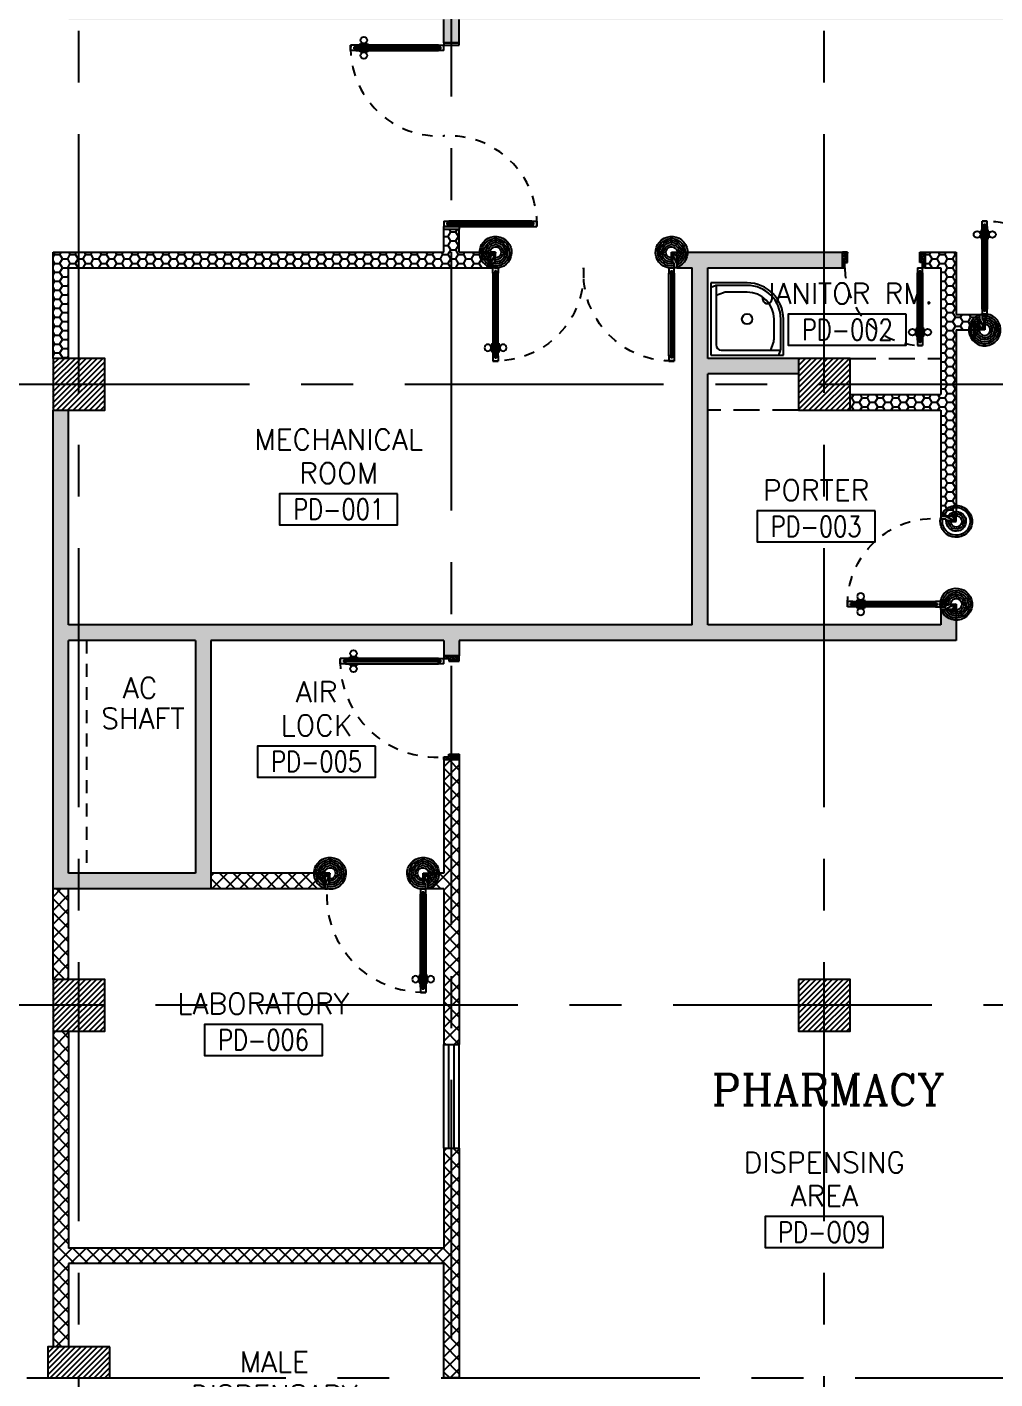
# Model space of a CAD drawing. Extents: x 417819.9 to 417911.9, y 43448 to 43539.2.
# Drawn here: x 417848.96 to 417858.31, y 43494.48 to 43507.55 of the extents above; entities that cross this region are included whole.
import ezdxf
from ezdxf.enums import TextEntityAlignment as Align

# ---------------------------------------------------------------- set-up
doc = ezdxf.new("R2010")
doc.units = 0
doc.header["$MEASUREMENT"] = 0
for name, pattern in [('CENTERX2', [4, 2.5, -0.5, 0.5, -0.5]), ('HIDDEN', [0.375, 0.25, -0.125]), ('HIDDEN2', [0.1875, 0.125, -0.0625])]:
    doc.linetypes.add(name, pattern=pattern)
doc.layers.get('0').update_dxf_attribs({"linetype": 'CONTINUOUS'})
for name, color, linetype in [('AXES', 11, 'CENTERX2'), ('COL', 2, 'CONTINUOUS'), ('DIM', 4, 'CONTINUOUS'), ('DOOR', 4, 'CONTINUOUS'), ('FIX', 3, 'CONTINUOUS'), ('HAT', 8, 'CONTINUOUS'), ('RM-BOX', 2, 'CONTINUOUS'), ('RM-NAME', 2, 'CONTINUOUS'), ('RM-NO', 2, 'CONTINUOUS'), ('SHAFT', 7, 'CONTINUOUS'), ('WALL', 2, 'CONTINUOUS'), ('WallType', 11, 'CONTINUOUS'), ('WallType2', 3, 'CONTINUOUS'), ('WIN', 7, 'CONTINUOUS')]:
    doc.layers.add(name, color=color, linetype=linetype)
doc.layers.get('DIM').off()
doc.styles.add('ROMANC', font='romanc', dxfattribs={"height": 0.1})
doc.styles.add('ROMANS', font='ROMANS.shx', dxfattribs={"width": 0.6})
pattern_1 = [(45, (0, 0), (-0.066291260736, 0.066291260736), []), (135, (0, 0), (-0.066291260736, -0.066291260736), [])]
pattern_2 = [(0, (0, 0), (0.075, 0.04330127), [0.05, -0.1]), (120, (0, 0), (-0.074999999836, 0.043301270284), [0.05, -0.1]), (60, (0, 0), (1.64e-10, 0.086602540284), [-0.1, 0.05])]

# ---------------------------------------------------------------- blocks, each defined once
blk = doc.blocks.new('RM1')
at = {"layer": 'RM-BOX'}
blk.add_lwpolyline([(570, -200), (-570, -200), (-570, -500), (570, -500)], close=True, dxfattribs=at)
at = {"layer": 'RM-NAME', "style": 'ROMANS'}
for tag, p in [('ROOMNAME1', (0, 324)), ('ROOMNAME2', (0, 0))]:
    blk.add_attdef(tag, text='', height=200, dxfattribs=at).set_placement(p, align=Align.MIDDLE)
at = {"layer": 'RM-NO', "style": 'ROMANS', "width": 0.8}
blk.add_attdef('ROOMNO', text='', height=200, dxfattribs=at).set_placement((0, -350), align=Align.MIDDLE)
blk = doc.blocks.new('*X121')
at = {"color": 0}
for p, q in [((49339, 41915), (49826, 42401)), ((49339, 41968), (49773, 42401)), ((49339, 42021), (49720, 42401)), ((49339, 42074), (49667, 42401)), ((49339, 42127), (49613, 42401)), ((49339, 42180), (49560, 42401)), ((49339, 42233), (49507, 42401)), ((49339, 42286), (49454, 42401)), ((49339, 42339), (49401, 42401)), ((49339, 42392), (49348, 42401)), ((49379, 41901), (49839, 42362)), ((49432, 41901), (49839, 42309)), ((49485, 41901), (49839, 42256)), ((49538, 41901), (49839, 42202)), ((49591, 41901), (49839, 42149)), ((49644, 41901), (49839, 42096)), ((49697, 41901), (49839, 42043)), ((49750, 41901), (49839, 41990)), ((49803, 41901), (49839, 41937))]:
    blk.add_line(p, q, dxfattribs=at)
blk = doc.blocks.new('*X118')
at = {"color": 0}
for p, q in [((49339, 47907), (49833, 48401)), ((49339, 47960), (49780, 48401)), ((49339, 48013), (49727, 48401)), ((49339, 48066), (49674, 48401)), ((49339, 48119), (49621, 48401)), ((49339, 48172), (49568, 48401)), ((49339, 48226), (49515, 48401)), ((49339, 48279), (49462, 48401)), ((49339, 48332), (49409, 48401)), ((49339, 48385), (49356, 48401)), ((49386, 47901), (49839, 48354)), ((49439, 47901), (49839, 48301)), ((49492, 47901), (49839, 48248)), ((49545, 47901), (49839, 48195)), ((49598, 47901), (49839, 48142)), ((49651, 47901), (49839, 48089)), ((49704, 47901), (49839, 48036)), ((49757, 47901), (49839, 47983)), ((49810, 47901), (49839, 47930))]:
    blk.add_line(p, q, dxfattribs=at)
blk = doc.blocks.new('COL50')
at = {"layer": 'COL'}
blk.add_lwpolyline([(-250, 250), (-250, -250), (250, -250), (250, 250)], close=True, dxfattribs=at)
blk = doc.blocks.new('A$C272A55A0')
at = {"layer": 'DOOR', "color": 0, "linetype": 'ByBlock'}
for p, q in [((0, 900), (0, 1050)), ((50, 1050), (0, 1050)), ((50, 950), (50, 1050)), ((1750, 950), (1750, 1050)), ((1750, 1050), (1800, 1050)), ((1800, 1050), (1800, 900)), ((25, 950), (50, 950)), ((25, 900), (25, 950)), ((1775, 950), (1750, 950)), ((1775, 900), (1775, 950)), ((0, 900), (25, 900)), ((75, 900), (25, 900)), ((25, 850), (25, 900)), ((42, 850), (25, 850)), ((58, 870), (42, 870)), ((42, 870), (42, 850)), ((58, 850), (58, 870)), ((75, 850), (58, 850)), ((75, 900), (75, 850)), ((1725, 900), (1775, 900)), ((1725, 900), (1725, 850)), ((1725, 850), (1742, 850)), ((1742, 870), (1758, 870)), ((1742, 850), (1742, 870)), ((1758, 870), (1758, 850)), ((1758, 850), (1775, 850)), ((1800, 900), (1775, 900)), ((1775, 850), (1775, 900)), ((1718, 160), (1709, 160)), ((1709, 95), (1709, 160)), ((1725, 173), (1718, 173)), ((1718, 173), (1718, 83)), ((1718, 95), (1718, 160)), ((1775, 173), (1782, 173)), ((1782, 173), (1782, 83)), ((1782, 160), (1791, 160)), ((1782, 95), (1782, 160)), ((1791, 95), (1791, 160)), ((25, 50), (42, 50)), ((25, 50), (25, 0)), ((25, 0), (75, 0)), ((75, 0), (25, 0)), ((42, 50), (42, 30)), ((42, 30), (58, 30)), ((58, 50), (75, 50)), ((58, 50), (58, 30)), ((75, 50), (75, 0)), ((1718, 95), (1709, 95)), ((1725, 83), (1718, 83)), ((1742, 50), (1725, 50)), ((1725, 50), (1725, 0)), ((1775, 0), (1725, 0)), ((1725, 0), (1775, 0)), ((1742, 50), (1742, 30)), ((1758, 30), (1742, 30)), ((1775, 50), (1758, 50)), ((1758, 50), (1758, 30)), ((1775, 83), (1782, 83)), ((1775, 50), (1775, 0)), ((1782, 95), (1791, 95))]:
    blk.add_line(p, q, dxfattribs=at)
at = {"layer": 'DOOR', "color": 9, "linetype": 'ByBlock'}
for p, q in [((50, 1050), (0, 1010)), ((50, 1050), (0, 937)), ((50, 1050), (37, 950)), ((1750, 1050), (1800, 1010)), ((1750, 1050), (1800, 937)), ((1750, 1050), (1763, 950))]:
    blk.add_line(p, q, dxfattribs=at)
at = {"layer": 'DOOR', "linetype": 'ByBlock'}
for p, q in [((25, 850), (25, 50)), ((42, 850), (42, 50)), ((58, 850), (58, 50)), ((75, 50), (75, 850)), ((1725, 50), (1725, 850)), ((1742, 850), (1742, 50)), ((1758, 850), (1758, 50)), ((1775, 850), (1775, 50))]:
    blk.add_line(p, q, dxfattribs=at)
at = {"layer": 'DOOR', "color": 0, "linetype": 'ByBlock'}
for centre in [(1676, 128), (1824, 128)]:
    blk.add_circle(centre, 32.4, dxfattribs=at)
at = {"layer": 'DOOR', "color": 9, "linetype": 'ByBlock'}
for centre, radius, start, end in [((50, 1050), 34.4, 180, 270), ((50, 1050), 14.4, 180, 270), ((1750, 1050), 14.4, 270, 0), ((1750, 1050), 34.4, 270, 0), ((50, 1050), 54.4, 203.2074, 270), ((50, 1050), 74.4, 227.7764, 270), ((50, 1050), 94.4, 238.0182, 270), ((50, 1050), 114, 244.0838, 257.3774), ((50, 1050), 134, 248.1598, 259.28), ((1750, 1050), 54.4, 270, 336.7926), ((1750, 1050), 74.4, 270, 312.2236), ((1750, 1050), 94.4, 270, 301.9818), ((1750, 1050), 114, 282.6226, 295.9162), ((1750, 1050), 134, 280.72, 291.8402), ((50, 1050), 154, 251.1053, 256.2858), ((1750, 1050), 154, 283.7142, 288.8947)]:
    blk.add_arc(centre, radius, start, end, dxfattribs=at)
at = {"layer": 'DOOR', "linetype": 'HIDDEN', "ltscale": 0.5}
for centre, start, end in [((50, 851), 268.3174, 3.2965), ((1750, 851), 176.7035, 271.6826)]:
    blk.add_arc(centre, 851, start, end, dxfattribs=at)
at = {"layer": 'WALL', "linetype": 'ByBlock'}
blk.add_line((1800, 900), (1800, 1050), dxfattribs=at)
blk = doc.blocks.new('JAN-001')
for p, q in [((730, -30), (30, -30)), ((30, -30), (30, -730)), ((80, -130), (80, -705)), ((705, -80), (130, -80)), ((610, -80), (635, -152)), ((688, -30), (704, -76)), ((705, -380), (705, -84)), ((730, -380), (730, -30)), ((640, -380), (640, -184)), ((80, -610), (152, -635)), ((184, -640), (380, -640)), ((30, -688), (76, -704)), ((30, -730), (380, -730)), ((84, -705), (380, -705))]:
    blk.add_line(p, q)
blk.add_circle((380, -380), 50)
for centre, radius, start, end in [((130, -130), 50, 90, 180), ((680, -84), 25, 0, 19.0039), ((540, -184), 100, 0, 19.0039), ((380, -380), 350, 270, 0), ((380, -380), 325, 270, 0), ((380, -380), 260, 270, 0), ((184, -540), 100, 250.9961, 270), ((84, -680), 25, 250.9961, 270)]:
    blk.add_arc(centre, radius, start, end)
blk = doc.blocks.new('*X122')
at = {"color": 0}
for p, q in [((42139, 41927), (42613, 42401)), ((42139, 41980), (42560, 42401)), ((42139, 42033), (42507, 42401)), ((42139, 42086), (42454, 42401)), ((42139, 42139), (42401, 42401)), ((42139, 42192), (42348, 42401)), ((42139, 42245), (42295, 42401)), ((42139, 42298), (42242, 42401)), ((42139, 42351), (42189, 42401)), ((42166, 41901), (42639, 42374)), ((42219, 41901), (42639, 42321)), ((42272, 41901), (42639, 42268)), ((42325, 41901), (42639, 42215)), ((42378, 41901), (42639, 42162)), ((42431, 41901), (42639, 42109)), ((42484, 41901), (42639, 42056)), ((42537, 41901), (42639, 42003)), ((42590, 41901), (42639, 41950))]:
    blk.add_line(p, q, dxfattribs=at)
blk = doc.blocks.new('*X119')
at = {"color": 0}
for p, q in [((42139, 47920), (42620, 48401)), ((42139, 47973), (42567, 48401)), ((42139, 48026), (42514, 48401)), ((42139, 48079), (42461, 48401)), ((42139, 48132), (42408, 48401)), ((42139, 48185), (42355, 48401)), ((42139, 48238), (42302, 48401)), ((42139, 48291), (42249, 48401)), ((42139, 48344), (42196, 48401)), ((42139, 48397), (42143, 48401)), ((42173, 47901), (42639, 48367)), ((42226, 47901), (42639, 48314)), ((42280, 47901), (42639, 48261)), ((42333, 47901), (42639, 48208)), ((42386, 47901), (42639, 48155)), ((42439, 47901), (42639, 48102)), ((42492, 47901), (42639, 48049)), ((42545, 47901), (42639, 47996)), ((42598, 47901), (42639, 47943))]:
    blk.add_line(p, q, dxfattribs=at)
blk = doc.blocks.new('DOOR90')
at = {"layer": 'DOOR', "color": 7, "linetype": 'ByBlock'}
for p, q in [((-150, 0), (0, 0)), ((-150, 0), (-150, -25)), ((0, -50), (-114, 0)), ((0, -50), (-40, 0)), ((0, -50), (0, 0)), ((-1000, -25), (-1050, -25)), ((-1050, -75), (-1050, -25)), ((-1050, -25), (-1050, -75)), ((-1000, -75), (-1050, -75)), ((-1000, -42), (-1020, -42)), ((-1020, -42), (-1020, -58)), ((-1000, -58), (-1020, -58)), ((-1000, -25), (-1000, -42)), ((-1000, -58), (-1000, -75)), ((-878, -18), (-968, -18)), ((-968, -25), (-968, -18)), ((-968, -75), (-968, -82)), ((-878, -82), (-968, -82)), ((-955, -9), (-890, -9)), ((-955, -18), (-955, -9)), ((-955, -18), (-890, -18)), ((-955, -82), (-890, -82)), ((-955, -82), (-955, -91)), ((-955, -91), (-890, -91)), ((-890, -18), (-890, -9)), ((-890, -82), (-890, -91)), ((-878, -25), (-878, -18)), ((-878, -75), (-878, -82)), ((-200, -25), (-150, -25)), ((-200, -42), (-200, -25)), ((-180, -42), (-200, -42)), ((-200, -58), (-180, -58)), ((-200, -75), (-200, -58)), ((-150, -75), (-200, -75)), ((-180, -58), (-180, -42)), ((-150, -25), (-100, -25)), ((-150, -75), (-150, -25)), ((-100, -25), (-100, -50)), ((0, -50), (-100, -37)), ((-100, -50), (0, -50)), ((-150, -875), (-100, -875)), ((-150, -900), (-150, -875)), ((-150, -900), (0, -900)), ((0, -900), (-150, -900)), ((0, -850), (-114, -900)), ((-100, -875), (-100, -850)), ((0, -850), (-100, -863)), ((-100, -850), (0, -850)), ((0, -850), (-40, -900)), ((0, -850), (0, -900))]:
    blk.add_line(p, q, dxfattribs=at)
at = {"layer": 'DOOR', "linetype": 'ByBlock'}
for p, q in [((-200, -25), (-1000, -25)), ((-200, -42), (-1000, -42)), ((-200, -58), (-1000, -58)), ((-1000, -75), (-200, -75))]:
    blk.add_line(p, q, dxfattribs=at)
at = {"layer": 'DOOR', "color": 7, "linetype": 'ByBlock'}
for centre in [(-923, 24), (-923, -124)]:
    blk.add_circle(centre, 32.4, dxfattribs=at)
for centre, radius, start, end in [((0, -50), 154, 161.1053, 166.2858), ((0, -50), 94.4, 148.0182, 180), ((0, -50), 134, 158.1598, 169.28), ((0, -50), 114, 154.0838, 167.3774), ((0, -50), 74.4, 137.7764, 180), ((0, -50), 54.4, 113.2074, 180), ((0, -50), 34.4, 90, 180), ((0, -50), 14.4, 90, 180), ((0, -850), 154, 193.7142, 198.8947), ((0, -850), 134, 190.72, 201.8402), ((0, -850), 94.4, 180, 211.9818), ((0, -850), 74.4, 180, 222.2236), ((0, -850), 54.4, 180, 246.7926), ((0, -850), 34.4, 180, 270), ((0, -850), 14.4, 180, 270)]:
    blk.add_arc(centre, radius, start, end, dxfattribs=at)
at = {"layer": 'DOOR', "linetype": 'HIDDEN', "ltscale": 0.5}
blk.add_arc((-222, -50), 828, 178.2701, 275.003, dxfattribs=at)
blk = doc.blocks.new('DOOR80')
at = {"layer": 'DOOR', "color": 7, "linetype": 'ByBlock'}
for p, q in [((-150, 800), (0, 800)), ((-150, 800), (-150, 775)), ((0, 800), (-150, 800)), ((0, 750), (-114, 800)), ((0, 750), (-40, 800)), ((0, 750), (0, 800)), ((-150, 775), (-100, 775)), ((-100, 775), (-100, 750)), ((0, 750), (-100, 763)), ((-100, 750), (0, 750)), ((-850, 75), (-900, 75)), ((-900, 75), (-900, 25)), ((-900, 25), (-900, 75)), ((-850, 25), (-900, 25)), ((-850, 58), (-870, 58)), ((-870, 42), (-870, 58)), ((-850, 42), (-870, 42)), ((-850, 58), (-850, 75)), ((-850, 25), (-850, 42)), ((-727, 82), (-817, 82)), ((-817, 75), (-817, 82)), ((-817, 25), (-817, 18)), ((-727, 18), (-817, 18)), ((-805, 91), (-740, 91)), ((-805, 82), (-805, 91)), ((-805, 82), (-740, 82)), ((-805, 18), (-740, 18)), ((-805, 18), (-805, 9)), ((-805, 9), (-740, 9)), ((-740, 82), (-740, 91)), ((-740, 18), (-740, 9)), ((-727, 75), (-727, 82)), ((-727, 25), (-727, 18)), ((-150, 75), (-200, 75)), ((-200, 75), (-200, 58)), ((-200, 58), (-180, 58)), ((-180, 42), (-200, 42)), ((-200, 42), (-200, 25)), ((-200, 25), (-150, 25)), ((-180, 58), (-180, 42)), ((-150, 75), (-150, 25)), ((-150, 25), (-100, 25)), ((-150, 0), (-150, 25)), ((0, 0), (-150, 0)), ((0, 50), (-114, 0)), ((-100, 25), (-100, 50)), ((0, 50), (-100, 37)), ((-100, 50), (0, 50)), ((0, 50), (-40, 0)), ((0, 50), (0, 0))]:
    blk.add_line(p, q, dxfattribs=at)
at = {"layer": 'DOOR', "linetype": 'ByBlock'}
for p, q in [((-850, 75), (-200, 75)), ((-200, 58), (-850, 58)), ((-200, 42), (-850, 42)), ((-200, 25), (-850, 25))]:
    blk.add_line(p, q, dxfattribs=at)
at = {"layer": 'DOOR', "color": 7, "linetype": 'ByBlock'}
for centre in [(-772, 124), (-772, -24)]:
    blk.add_circle(centre, 32.4, dxfattribs=at)
for centre, radius, start, end in [((0, 750), 154, 161.1053, 166.2858), ((0, 750), 134, 158.1598, 169.28), ((0, 750), 94.4, 148.0182, 180), ((0, 750), 74.4, 137.7764, 180), ((0, 750), 54.4, 113.2074, 180), ((0, 750), 34.4, 90, 180), ((0, 750), 14.4, 90, 180), ((0, 50), 154, 193.7142, 198.8947), ((0, 50), 134, 190.72, 201.8402), ((0, 50), 114, 192.6226, 205.9162), ((0, 50), 94.4, 180, 211.9818), ((0, 50), 74.4, 180, 222.2236), ((0, 50), 54.4, 180, 246.7926), ((0, 50), 34.4, 180, 270), ((0, 50), 14.4, 180, 270)]:
    blk.add_arc(centre, radius, start, end, dxfattribs=at)
at = {"layer": 'DOOR', "linetype": 'HIDDEN', "ltscale": 0.5}
blk.add_arc((-149, 23), 752, 90.0695, 176.0204, dxfattribs=at)
blk = doc.blocks.new('A$C24ED45A6')
at = {"layer": 'DOOR', "color": 0, "linetype": 'ByBlock'}
for p, q in [((909, 1055), (909, 990)), ((918, 1055), (909, 1055)), ((918, 978), (918, 1068)), ((925, 1068), (918, 1068)), ((918, 1055), (918, 990)), ((925, 1100), (925, 1150)), ((925, 1150), (975, 1150)), ((975, 1150), (925, 1150)), ((942, 1100), (925, 1100)), ((942, 1100), (942, 1120)), ((958, 1120), (942, 1120)), ((958, 1100), (958, 1120)), ((975, 1100), (958, 1100)), ((975, 1100), (975, 1150)), ((975, 1068), (982, 1068)), ((982, 978), (982, 1068)), ((982, 1055), (982, 990)), ((982, 1055), (991, 1055)), ((991, 1055), (991, 990)), ((918, 990), (909, 990)), ((925, 978), (918, 978)), ((975, 978), (982, 978)), ((982, 990), (991, 990)), ((0, 0), (0, 150)), ((0, 150), (25, 150)), ((25, 150), (25, 100)), ((925, 150), (925, 200)), ((925, 200), (942, 200)), ((925, 150), (975, 150)), ((942, 200), (942, 180)), ((942, 180), (958, 180)), ((958, 180), (958, 200)), ((958, 200), (975, 200)), ((975, 200), (975, 150)), ((1000, 150), (975, 150)), ((975, 150), (975, 100)), ((1000, 150), (1000, 0)), ((50, 0), (0, 0)), ((25, 100), (50, 100)), ((50, 100), (50, 0)), ((975, 100), (950, 100)), ((950, 100), (950, 0)), ((950, 0), (1000, 0))]:
    blk.add_line(p, q, dxfattribs=at)
at = {"layer": 'DOOR', "linetype": 'ByBlock'}
for p, q in [((925, 1100), (925, 200)), ((942, 200), (942, 1100)), ((958, 200), (958, 1100)), ((975, 200), (975, 1100))]:
    blk.add_line(p, q, dxfattribs=at)
at = {"layer": 'DOOR', "color": 9, "linetype": 'ByBlock'}
for p, q in [((50, 0), (0, 114)), ((50, 0), (0, 40)), ((50, 0), (37, 100)), ((950, 0), (1000, 114)), ((950, 0), (963, 100)), ((950, 0), (1000, 40))]:
    blk.add_line(p, q, dxfattribs=at)
at = {"layer": 'DOOR', "color": 0, "linetype": 'ByBlock'}
for centre in [(876, 1023), (1024, 1023)]:
    blk.add_circle(centre, 32.4, dxfattribs=at)
at = {"layer": 'DOOR', "linetype": 'HIDDEN', "ltscale": 0.5}
blk.add_arc((950, 222), 928, 88.456, 184.4816, dxfattribs=at)
at = {"layer": 'DOOR', "color": 9, "linetype": 'ByBlock'}
for centre, radius, start, end in [((50, 0), 154, 103.7142, 108.8947), ((50, 0), 134, 100.72, 111.8402), ((950, 0), 134, 68.1598, 79.28), ((950, 0), 154, 71.1053, 76.2858), ((50, 0), 114, 102.6226, 115.9162), ((50, 0), 94.4, 90, 121.9818), ((50, 0), 74.4, 90, 132.2236), ((50, 0), 54.4, 90, 156.7926), ((50, 0), 34.4, 90, 180), ((50, 0), 14.4, 90, 180), ((950, 0), 94.4, 58.0182, 90), ((950, 0), 74.4, 47.7764, 90), ((950, 0), 54.4, 23.2074, 90), ((950, 0), 34.4, 0, 90), ((950, 0), 14.4, 0, 90), ((950, 0), 114, 64.0838, 77.3774)]:
    blk.add_arc(centre, radius, start, end, dxfattribs=at)
at = {"layer": 'WALL'}
blk.add_line((1000, 0), (1000, 150), dxfattribs=at)
blk = doc.blocks.new('fe-door')
at = {"layer": 'DOOR', "color": 0, "linetype": 'ByBlock'}
for p, q in [((-900, 1775), (-900, 1725)), ((-900, 1725), (-900, 1775)), ((-850, 1775), (-900, 1775)), ((-850, 1725), (-900, 1725)), ((-870, 1758), (-870, 1742)), ((-850, 1758), (-870, 1758)), ((-850, 1742), (-870, 1742)), ((-850, 1775), (-850, 1758)), ((-850, 1742), (-850, 1725)), ((-818, 1775), (-818, 1782)), ((-728, 1782), (-818, 1782)), ((-818, 1725), (-818, 1718)), ((-728, 1718), (-818, 1718)), ((-805, 1782), (-805, 1791)), ((-805, 1791), (-740, 1791)), ((-805, 1782), (-740, 1782)), ((-805, 1718), (-805, 1709)), ((-805, 1718), (-740, 1718)), ((-805, 1709), (-740, 1709)), ((-740, 1782), (-740, 1791)), ((-740, 1718), (-740, 1709)), ((-728, 1775), (-728, 1782)), ((-728, 1725), (-728, 1718)), ((-50, 1758), (-50, 1775)), ((-50, 1775), (0, 1775)), ((-30, 1758), (-50, 1758)), ((-50, 1725), (-50, 1742)), ((-50, 1742), (-30, 1742)), ((0, 1725), (-50, 1725)), ((-30, 1742), (-30, 1758)), ((150, 1800), (0, 1800)), ((0, 1800), (0, 1775)), ((0, 1725), (0, 1775)), ((0, 1775), (150, 1775)), ((150, 1775), (150, 1800)), ((0, 75), (0, 25)), ((0, 75), (50, 75)), ((0, 0), (0, 25)), ((0, 25), (50, 25)), ((150, 25), (0, 25)), ((0, 0), (150, 0)), ((30, 58), (30, 42)), ((50, 58), (30, 58)), ((30, 42), (50, 42)), ((50, 75), (50, 58)), ((50, 42), (50, 25)), ((150, 25), (150, 0)), ((850, 58), (850, 75)), ((850, 75), (900, 75)), ((850, 58), (870, 58)), ((850, 25), (850, 42)), ((850, 42), (870, 42)), ((850, 25), (900, 25)), ((870, 42), (870, 58)), ((900, 25), (900, 75)), ((900, 75), (900, 25))]:
    blk.add_line(p, q, dxfattribs=at)
at = {"layer": 'DOOR', "linetype": 'ByBlock'}
for p, q in [((-50, 1775), (-850, 1775)), ((-50, 1758), (-850, 1758)), ((-50, 1742), (-850, 1742)), ((-850, 1725), (-50, 1725)), ((850, 75), (50, 75)), ((50, 58), (850, 58)), ((50, 42), (850, 42)), ((50, 25), (850, 25))]:
    blk.add_line(p, q, dxfattribs=at)
at = {"layer": 'DOOR', "color": 0, "linetype": 'ByBlock'}
for centre in [(-773, 1824), (-773, 1676)]:
    blk.add_circle(centre, 32.4, dxfattribs=at)
at = {"layer": 'DOOR', "linetype": 'HIDDEN', "ltscale": 0.5}
for centre, start, end in [((-49, 1750), 178.3174, 273.2965), ((49, 50), 358.3174, 93.2965)]:
    blk.add_arc(centre, 851, start, end, dxfattribs=at)
at = {"layer": 'WALL'}
for p, q in [((0, 1800), (150, 1800)), ((0, 0), (150, 0))]:
    blk.add_line(p, q, dxfattribs=at)
at = {"layer": 'WALL', "linetype": 'ByBlock'}
blk.add_line((0, 1800), (150, 1800), dxfattribs=at)

msp = doc.modelspace()

# ---------------------------------------------------------------- hatches: boundary and pattern name
at = {"layer": 'HAT'}
h = msp.add_hatch(dxfattribs=at)
h.set_pattern_fill('ANSI31', color=256, scale=0.3, style=0)
h.set_pattern_definition([(45, (417490.911385, 43455.963322), (-0.0265165043, 0.0265165043), [])])
h.paths.add_polyline_path([(417849.4566, 43494.4943), (417849.4566, 43494.7943), (417849.1566, 43494.7943), (417849.1566, 43494.4943)])
h.paths.add_polyline_path([(417849.7566, 43494.4943), (417849.7566, 43494.7943), (417849.4566, 43494.7943), (417849.4566, 43494.4943)])
at = {"layer": 'WallType'}
h = msp.add_hatch(dxfattribs=at)
h.set_pattern_fill('ANSI37', color=256, scale=0.75, style=0)
h.set_pattern_definition(pattern_1)
h.paths.add_polyline_path([(417849.3566, 43499.2193), (417849.2066, 43499.2193), (417849.2066, 43498.3443), (417849.3566, 43498.3443)])
h.paths.add_polyline_path([(417853.1316, 43500.4693), (417852.9816, 43500.4693), (417852.9816, 43499.3693), (417852.8316, 43499.3693), (417852.8316, 43499.2193), (417852.9816, 43499.2193), (417852.9816, 43497.7145), (417853.1316, 43497.7145)])
h.paths.add_polyline_path([(417851.8316, 43499.3693), (417850.7316, 43499.3693), (417850.7316, 43499.2193), (417851.8316, 43499.2193)])
h = msp.add_hatch(dxfattribs=at)
h.set_pattern_fill('ANSI37', color=256, scale=0.75, style=0)
h.set_pattern_definition(pattern_1)
h.paths.add_polyline_path([(417853.1316, 43496.7145), (417852.9816, 43496.7145), (417852.9816, 43495.7493), (417849.3566, 43495.7493), (417849.3566, 43497.8443), (417849.2066, 43497.8443), (417849.2066, 43494.7943), (417849.3566, 43494.7943), (417849.3566, 43495.5993), (417852.9816, 43495.5993), (417852.9816, 43494.4943), (417853.1316, 43494.4943)])
at = {"layer": 'WallType2'}
h = msp.add_hatch(dxfattribs=at)
h.set_pattern_fill('HONEY', color=256, scale=0.4, style=0)
h.set_pattern_definition(pattern_2)
h.paths.add_polyline_path([(417863.8566, 43509.1193), (417863.7066, 43509.1193), (417863.7066, 43507.7693), (417859.8216, 43507.7693), (417859.8216, 43513.6193), (417859.9691, 43513.6193), (417859.9691, 43513.7693), (417858.8785, 43513.7693), (417858.8785, 43514.0943), (417858.7285, 43514.0943), (417858.7285, 43513.6193), (417859.6716, 43513.6193), (417859.6716, 43509.5193), (417859.6716, 43507.7693), (417856.7566, 43507.7693), (417853.1316, 43507.7693), (417849.3566, 43507.7693), (417849.3566, 43507.6193), (417852.9816, 43507.6193), (417852.9816, 43507.3943), (417853.1316, 43507.3943), (417853.1316, 43507.6193), (417863.8566, 43507.6193)])
h = msp.add_hatch(dxfattribs=at)
h.set_pattern_fill('HONEY', color=256, scale=0.4, style=0)
h.set_pattern_definition(pattern_2)
h.paths.add_polyline_path([(417853.4316, 43505.3693), (417853.1316, 43505.3693), (417853.1316, 43505.5943), (417852.9816, 43505.5943), (417852.9816, 43505.3693), (417849.2066, 43505.3693), (417849.2066, 43504.3443), (417849.3566, 43504.3443), (417849.3566, 43505.2193), (417853.4316, 43505.2193)])
h = msp.add_hatch(dxfattribs=at)
h.set_pattern_fill('HONEY', color=256, scale=0.4, style=0)
h.set_pattern_definition(pattern_2)
h.paths.add_polyline_path([(417850.7316, 43501.6193), (417852.9816, 43501.6193), (417852.9816, 43501.4693), (417853.1316, 43501.4693), (417853.1316, 43501.6193), (417857.9316, 43501.6193), (417857.9316, 43501.9193), (417857.7816, 43501.9193), (417857.7816, 43501.7693), (417855.5316, 43501.7693), (417855.5316, 43504.1943), (417856.4066, 43504.1943), (417856.4066, 43504.3443), (417855.5316, 43504.3443), (417855.5316, 43505.2193), (417856.8316, 43505.2193), (417856.8316, 43505.3693), (417855.2316, 43505.3693), (417855.2316, 43505.2193), (417855.3816, 43505.2193), (417855.3816, 43501.7693), (417849.3566, 43501.7693), (417849.3566, 43503.8443), (417849.2066, 43503.8443), (417849.2066, 43499.2193), (417850.7316, 43499.2193)])
h.paths.add_polyline_path([(417849.3566, 43501.6193), (417850.5816, 43501.6193), (417850.5816, 43499.3693), (417849.3566, 43499.3693)], flags=17)
h.paths.add_polyline_path([(417849.8307, 43501.0111), (417850.264, 43501.0111), (417850.264, 43501.3111), (417849.8307, 43501.3111)], flags=24)
h.paths.add_polyline_path([(417849.5965, 43500.7166), (417850.5536, 43500.7166), (417850.5536, 43501.0166), (417849.5965, 43501.0166)], flags=24)
h = msp.add_hatch(dxfattribs=at)
h.set_pattern_fill('HONEY', color=256, scale=0.4, style=0)
h.set_pattern_definition(pattern_2)
h.paths.add_polyline_path([(417858.1566, 43504.7693), (417857.9316, 43504.7693), (417857.9316, 43505.3693), (417857.6316, 43505.3693), (417857.6316, 43505.2193), (417857.7816, 43505.2193), (417857.7816, 43503.9943), (417856.9066, 43503.9943), (417856.9066, 43503.8443), (417857.7816, 43503.8443), (417857.7816, 43502.8193), (417857.9316, 43502.8193), (417857.9316, 43504.6193), (417858.1566, 43504.6193)])
h.paths.add_polyline_path([(417855.91, 43504.8218), (417857.8481, 43504.8218), (417857.8481, 43505.1218), (417855.91, 43505.1218)], flags=9)

# ---------------------------------------------------------------- linework, layer by layer
at = {"layer": 'AXES'}
for p, q in [((417849.4566, 43460.01), (417849.4566, 43538.4875)), ((417856.6566, 43460.01), (417856.6566, 43538.4875)), ((417853.0566, 43466.8743), (417853.0566, 43525.6943)), ((417820.6052, 43504.0943), (417889.6966, 43504.0943)), ((417889.6966, 43498.0943), (417820.6052, 43498.0943)), ((417820.9552, 43494.4943), (417889.6966, 43494.4943))]:
    msp.add_line(p, q, dxfattribs=at)
at = {"layer": 'COL'}
for points in [[(417856.4066, 43504.3443), (417856.4066, 43503.8443), (417856.9066, 43503.8443), (417856.9066, 43504.3443)], [(417849.7566, 43494.7943), (417849.1566, 43494.7943), (417849.1566, 43494.4943), (417849.7566, 43494.4943)]]:
    msp.add_lwpolyline(points, close=True, dxfattribs=at)
at = {"layer": 'SHAFT', "linetype": 'HIDDEN2'}
msp.add_line((417849.5316, 43501.6193), (417849.5316, 43499.3693), dxfattribs=at)
at = {"layer": 'WALL'}
for p, q in [((417852.9816, 43507.3943), (417852.9816, 43507.6193)), ((417853.1316, 43507.3943), (417853.1316, 43507.6193)), ((417852.9816, 43507.3943), (417853.1316, 43507.3943)), ((417852.9816, 43505.5943), (417853.1316, 43505.5943)), ((417852.9816, 43505.3693), (417852.9816, 43505.5943)), ((417853.1316, 43505.3693), (417853.1316, 43505.5943)), ((417849.2066, 43504.3443), (417849.2066, 43505.3693)), ((417849.2066, 43505.3693), (417852.9816, 43505.3693)), ((417853.1316, 43505.3693), (417853.4316, 43505.3693)), ((417853.4316, 43505.2193), (417853.4316, 43505.3693)), ((417855.2316, 43505.3693), (417856.8316, 43505.3693)), ((417855.2316, 43505.2193), (417855.2316, 43505.3693)), ((417856.8316, 43505.2193), (417856.8316, 43505.3693)), ((417857.6316, 43505.3693), (417857.9316, 43505.3693)), ((417857.6316, 43505.2193), (417857.6316, 43505.3693)), ((417857.9316, 43505.3693), (417857.9316, 43504.7693)), ((417849.3566, 43504.3443), (417849.3566, 43505.2193)), ((417849.3566, 43505.2193), (417853.4316, 43505.2193)), ((417855.2316, 43505.2193), (417855.3816, 43505.2193)), ((417855.3816, 43501.7693), (417855.3816, 43505.2193)), ((417855.5316, 43505.2193), (417856.8316, 43505.2193)), ((417855.5316, 43504.3443), (417855.5316, 43505.2193)), ((417857.6316, 43505.2193), (417857.7816, 43505.2193)), ((417857.7816, 43505.2193), (417857.7816, 43503.9943)), ((417857.9316, 43504.7693), (417858.1566, 43504.7693)), ((417858.1566, 43504.6193), (417858.1566, 43504.7693)), ((417857.9316, 43504.6193), (417857.9316, 43502.8193)), ((417857.9316, 43504.6193), (417858.1566, 43504.6193)), ((417856.4066, 43504.3443), (417855.5316, 43504.3443)), ((417856.4066, 43504.1943), (417855.5316, 43504.1943)), ((417855.5316, 43501.7693), (417855.5316, 43504.1943)), ((417856.9066, 43503.9943), (417857.7816, 43503.9943)), ((417849.2066, 43498.3443), (417849.2066, 43503.8443)), ((417849.3566, 43501.7693), (417849.3566, 43503.8443)), ((417856.9066, 43503.8443), (417857.7816, 43503.8443)), ((417857.7816, 43503.8443), (417857.7816, 43502.8193)), ((417857.9316, 43502.8193), (417857.7816, 43502.8193)), ((417857.7816, 43501.9193), (417857.7816, 43501.7693)), ((417857.9316, 43501.9193), (417857.7816, 43501.9193)), ((417857.7816, 43501.9193), (417857.9316, 43501.9193)), ((417857.9316, 43501.9193), (417857.9316, 43501.6193)), ((417855.3816, 43501.7693), (417849.3566, 43501.7693)), ((417857.7816, 43501.7693), (417855.5316, 43501.7693)), ((417849.3566, 43499.3693), (417849.3566, 43501.6193)), ((417850.5816, 43501.6193), (417849.3566, 43501.6193)), ((417850.5816, 43501.6193), (417850.5816, 43499.3693)), ((417852.9816, 43501.6193), (417850.7316, 43501.6193)), ((417850.7316, 43501.6193), (417850.7316, 43499.2193)), ((417852.9816, 43501.6193), (417852.9816, 43501.4693)), ((417857.9316, 43501.6193), (417853.1316, 43501.6193)), ((417853.1316, 43501.6193), (417853.1316, 43501.4693)), ((417852.9816, 43501.4693), (417853.1316, 43501.4693)), ((417852.9816, 43500.4693), (417853.1316, 43500.4693)), ((417852.9816, 43500.4693), (417852.9816, 43499.3693)), ((417853.1316, 43500.4693), (417853.1316, 43497.7145)), ((417850.5816, 43499.3693), (417849.3566, 43499.3693)), ((417851.8316, 43499.3693), (417850.7316, 43499.3693)), ((417851.8316, 43499.2193), (417851.8316, 43499.3693)), ((417852.8316, 43499.2193), (417852.8316, 43499.3693)), ((417852.9816, 43499.3693), (417852.8316, 43499.3693)), ((417851.8316, 43499.2193), (417849.2066, 43499.2193)), ((417849.3566, 43498.3443), (417849.3566, 43499.2193)), ((417852.9816, 43499.2193), (417852.8316, 43499.2193)), ((417852.9816, 43499.2193), (417852.9816, 43497.7145)), ((417849.2066, 43497.8443), (417849.2066, 43494.7943)), ((417849.3566, 43497.8443), (417849.3566, 43495.7493)), ((417852.9816, 43497.7145), (417853.1316, 43497.7145)), ((417852.9816, 43496.7145), (417853.1316, 43496.7145)), ((417852.9816, 43496.7145), (417852.9816, 43495.7493)), ((417853.1316, 43496.7145), (417853.1316, 43494.4943)), ((417852.9816, 43495.7493), (417849.3566, 43495.7493)), ((417852.9816, 43495.5993), (417849.3566, 43495.5993)), ((417849.3566, 43495.5993), (417849.3566, 43494.7943)), ((417852.9816, 43494.4943), (417852.9816, 43495.5993)), ((417853.1316, 43494.4943), (417852.9816, 43494.4943))]:
    msp.add_line(p, q, dxfattribs=at)
at = {"layer": 'WALL', "color": 9, "linetype": 'HIDDEN'}
for p, q in [((417856.9066, 43504.3443), (417857.7816, 43504.3443)), ((417856.4066, 43503.8443), (417855.5316, 43503.8443))]:
    msp.add_line(p, q, dxfattribs=at)
at = {"layer": 'WIN'}
for p, q in [((417852.9816, 43496.7145), (417852.9816, 43497.7145)), ((417853.0316, 43496.7145), (417853.0316, 43497.7145)), ((417853.0816, 43496.7145), (417853.0816, 43497.7145)), ((417853.1316, 43496.7145), (417853.1316, 43497.7145))]:
    msp.add_line(p, q, dxfattribs=at)

# ---------------------------------------------------------------- block references
at = {"layer": 'COL', "xscale": 0.001000000047497451, "yscale": 0.0009999999892897904, "zscale": 0.001}
for p in [(417849.4566, 43504.0943), (417849.4566, 43498.0943), (417856.6566, 43498.0943)]:
    msp.add_blockref('COL50', p, dxfattribs=at)
at = {"layer": 'DIM', "xscale": 0.001000000047497451, "yscale": 0.0009999999892897904, "zscale": 0.001}
msp.add_blockref('fe-door', (417852.9816, 43505.5943), dxfattribs=at)
at = {"layer": 'DOOR', "color": 0, "yscale": 0.0009999999892897904, "zscale": 0.001}
for name, p, xscale, rotation in [('A$C272A55A0', (417859.9566, 43505.6697), 0.001000000047497451, 180), ('DOOR90', (417857.9316, 43501.9193), -0.001000000047497451, 180), ('A$C24ED45A6', (417853.1316, 43500.4693), 0.0009999999892897904, 90), ('A$C24ED45A6', (417851.8316, 43499.3693), -0.001000000047497451, 180)]:
    msp.add_blockref(name, p, dxfattribs=dict(at, xscale=xscale, rotation=rotation))
at = {"layer": 'DOOR', "color": 0, "xscale": -0.001000000047497451, "yscale": 0.0009999999892897904, "zscale": 0.001}
msp.add_blockref('A$C272A55A0', (417855.2316, 43504.319), dxfattribs=at)
at = {"layer": 'DOOR', "xscale": 0.0009999999892897904, "yscale": 0.0009999999892897904, "zscale": 0.001, "rotation": 90}
msp.add_blockref('DOOR80', (417857.6316, 43505.3693), dxfattribs=at)
at = {"layer": 'FIX', "xscale": 0.0009999999892897904, "yscale": 0.0009999999892897904, "zscale": 0.001, "rotation": 90}
msp.add_blockref('JAN-001', (417855.5316, 43504.3443), dxfattribs=at)
at = {"layer": 'HAT', "xscale": 0.001000000047497451, "yscale": 0.0009999999892897904, "zscale": 0.001}
for p, values in [((417856.879, 43504.9718), {'ROOMNO': 'PD-002', 'ROOMNAME2': 'JANITOR RM.'}), ((417851.9659, 43503.2364), {'ROOMNO': 'PD-001', 'ROOMNAME2': 'ROOM', 'ROOMNAME1': 'MECHANICAL'}), ((417856.5775, 43503.0709), {'ROOMNO': 'PD-003', 'ROOMNAME2': 'PORTER'}), ((417851.7523, 43500.7989), {'ROOMNO': 'PD-005', 'ROOMNAME2': 'LOCK', 'ROOMNAME1': 'AIR'}), ((417851.2394, 43498.1102), {'ROOMNO': 'PD-006', 'ROOMNAME2': 'LABORATORY'}), ((417856.6566, 43496.253), {'ROOMNO': 'PD-O09', 'ROOMNAME2': 'AREA', 'ROOMNAME1': 'DISPENSING'}), ((417851.344, 43494.3246), {'ROOMNO': 'PD-007', 'ROOMNAME2': 'DISPENSARY', 'ROOMNAME1': 'MALE'})]:
    msp.add_blockref('RM1', p, dxfattribs=at).add_auto_attribs(values)
for name in ['*X119', '*X118', '*X122', '*X121']:
    msp.add_blockref(name, (417807.0674, 43455.9433), dxfattribs=at)

# ---------------------------------------------------------------- texts
at = {"layer": 'RM-NAME', "color": 2, "style": 'ROMANC'}
msp.add_text('PHARMACY', height=0.3, dxfattribs=at).set_placement((417856.6952, 43497.2779), align=Align.MIDDLE)
at = {"layer": 'SHAFT', "style": 'ROMANS'}
for s, p in [('AC', (417850.0473, 43501.1611)), ('SHAFT', (417850.0751, 43500.8666))]:
    msp.add_text(s, height=0.2, dxfattribs=at).set_placement(p, align=Align.MIDDLE)

doc.saveas('drawing.dxf')
